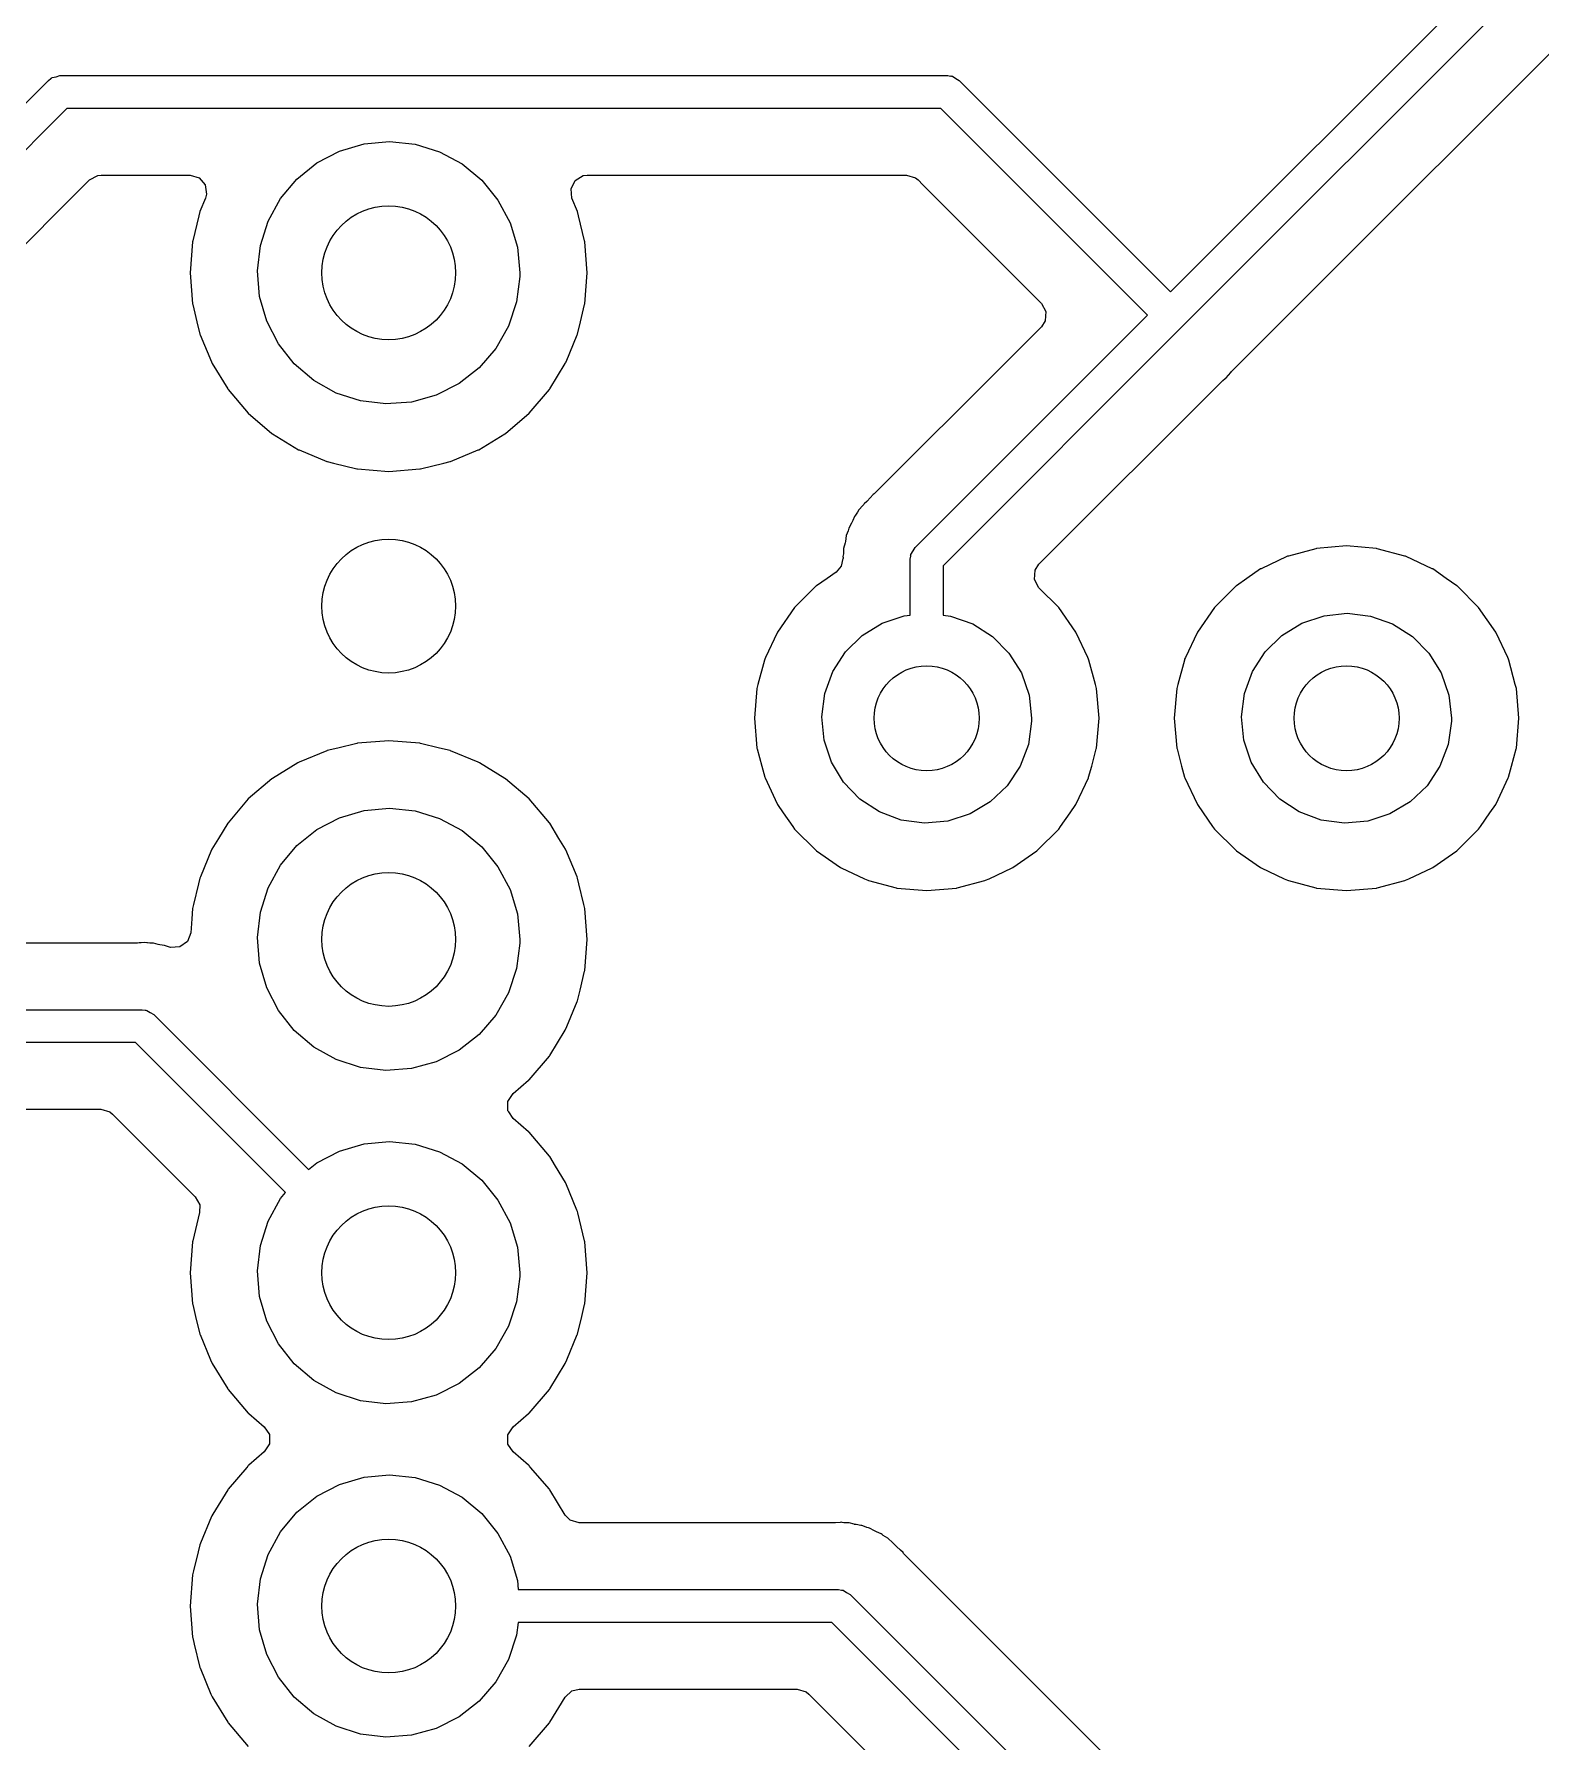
# Model space of a CAD drawing. Extents: x 3.43 to 6.79, y -5.81 to -1.74.
# Drawn here: x 5.641 to 6.093, y -3.911 to -3.398 of the extents above; entities that cross this region are included whole.
import ezdxf

# ---------------------------------------------------------------- set-up
doc = ezdxf.new("R2010")
doc.units = 0
doc.header["$MEASUREMENT"] = 0
doc.layers.add('BLACK', color=7, linetype='CONTINUOUS')

msp = doc.modelspace()

# ---------------------------------------------------------------- linework, layer by layer
at = {"layer": 'BLACK', "linetype": 'CONTINUOUS'}
for p, q in [((5.9824, -3.47576), (6.11837, -3.33978)), ((6.12389, -3.34819), (5.98588, -3.4862)), ((6.0247, -3.47569), (6.10004, -3.40034)), ((5.64569, -3.41233), (5.6464, -3.4118)), ((5.6464, -3.4118), (5.64651, -3.41167)), ((5.64651, -3.41167), (5.64662, -3.41163)), ((5.64662, -3.41163), (5.64682, -3.41148)), ((5.64682, -3.41148), (5.64801, -3.41123)), ((5.64801, -3.41123), (5.64917, -3.41089)), ((5.64917, -3.41089), (5.91551, -3.41089)), ((5.91551, -3.41089), (5.91638, -3.41101)), ((5.91638, -3.41101), (5.91656, -3.411)), ((5.91656, -3.411), (5.91666, -3.41105)), ((5.91666, -3.41105), (5.91691, -3.41109)), ((5.91691, -3.41109), (5.91793, -3.41175)), ((5.91793, -3.41175), (5.91899, -3.41233)), ((5.1668, -3.89123), (5.64569, -3.41233)), ((5.91899, -3.41233), (5.9824, -3.47576)), ((5.65121, -3.42073), (5.1752, -3.89675)), ((5.91347, -3.42073), (5.65121, -3.42073)), ((5.97544, -3.48272), (5.91347, -3.42073)), ((5.73304, -3.43353), (5.74041, -3.43136)), ((5.74041, -3.43136), (5.74807, -3.43067)), ((5.74807, -3.43067), (5.75571, -3.43147)), ((5.75571, -3.43147), (5.76305, -3.43374)), ((5.72025, -3.44191), (5.72623, -3.43709)), ((5.72623, -3.43709), (5.73304, -3.43353)), ((5.76305, -3.43374), (5.76981, -3.4374)), ((5.76981, -3.4374), (5.77573, -3.44229)), ((5.54027, -3.55999), (5.65805, -3.4422)), ((5.65805, -3.4422), (5.6605, -3.44086)), ((5.6605, -3.44086), (5.66156, -3.44075)), ((5.66156, -3.44075), (5.68822, -3.44075)), ((5.68822, -3.44075), (5.6909, -3.44154)), ((5.6909, -3.44154), (5.69273, -3.44365)), ((5.71531, -3.44779), (5.72025, -3.44191)), ((5.77573, -3.44229), (5.78058, -3.44825)), ((5.80249, -3.44483), (5.80374, -3.44233)), ((5.80374, -3.44233), (5.80614, -3.4409)), ((5.80614, -3.4409), (5.80737, -3.44075)), ((5.80737, -3.44075), (5.90312, -3.44075)), ((5.90312, -3.44075), (5.90581, -3.44154)), ((5.90581, -3.44154), (5.90663, -3.4422)), ((5.90663, -3.4422), (5.90808, -3.44365)), ((5.6928, -3.44761), (5.69113, -3.45163)), ((5.69273, -3.44365), (5.69313, -3.44641)), ((5.69313, -3.44641), (5.6928, -3.44761)), ((5.7116, -3.45453), (5.71531, -3.44779)), ((5.80278, -3.44761), (5.80249, -3.44483)), ((5.80445, -3.45163), (5.80278, -3.44761)), ((5.90808, -3.44365), (5.94363, -3.47921)), ((5.6908, -3.453), (5.689, -3.4605)), ((5.69113, -3.45163), (5.6908, -3.453)), ((5.78058, -3.44825), (5.78419, -3.45503)), ((5.80478, -3.453), (5.80445, -3.45163)), ((5.80658, -3.4605), (5.80478, -3.453)), ((5.70928, -3.46185), (5.7116, -3.45453)), ((5.78419, -3.45503), (5.78641, -3.46239)), ((5.68895, -3.46072), (5.68822, -3.47004)), ((5.689, -3.4605), (5.68895, -3.46072)), ((5.70843, -3.46949), (5.70928, -3.46185)), ((5.78641, -3.46239), (5.78716, -3.47004)), ((5.80663, -3.46072), (5.80658, -3.4605)), ((5.80736, -3.47004), (5.80663, -3.46072)), ((5.68822, -3.47004), (5.68895, -3.47935)), ((5.70907, -3.47714), (5.70843, -3.46949)), ((5.78715, -3.47113), (5.78618, -3.47876)), ((5.78716, -3.47004), (5.78715, -3.47113)), ((5.80663, -3.47935), (5.80736, -3.47004)), ((5.71119, -3.48453), (5.70907, -3.47714)), ((6.0007, -3.49969), (6.0247, -3.47569)), ((5.68895, -3.47935), (5.689, -3.47954)), ((5.689, -3.47954), (5.689, -3.47954)), ((5.689, -3.47954), (5.69025, -3.48476)), ((5.78618, -3.47876), (5.78376, -3.48605)), ((5.80533, -3.48476), (5.80659, -3.47954)), ((5.80659, -3.47954), (5.80663, -3.47935)), ((5.80659, -3.47954), (5.80659, -3.47954)), ((5.90573, -3.55244), (5.97544, -3.48272)), ((5.94363, -3.47921), (5.94497, -3.48166)), ((5.94497, -3.48166), (5.94477, -3.48445)), ((5.69025, -3.48476), (5.69113, -3.48844)), ((5.69113, -3.48844), (5.69121, -3.48862)), ((5.69121, -3.48862), (5.69121, -3.48862)), ((5.69121, -3.48862), (5.6946, -3.4968)), ((5.7147, -3.49136), (5.71119, -3.48453)), ((5.78376, -3.48605), (5.77996, -3.49273)), ((5.80099, -3.4968), (5.80437, -3.48862)), ((5.80437, -3.48862), (5.80445, -3.48844)), ((5.80437, -3.48862), (5.80437, -3.48862)), ((5.80445, -3.48844), (5.80533, -3.48476)), ((5.98588, -3.4862), (5.91413, -3.55796)), ((5.94363, -3.48622), (5.93294, -3.49692)), ((5.94477, -3.48445), (5.94363, -3.48622)), ((5.71947, -3.49738), (5.7147, -3.49136)), ((5.77996, -3.49273), (5.77494, -3.49855)), ((5.6946, -3.4968), (5.69471, -3.49708)), ((5.69471, -3.49708), (5.69481, -3.49725)), ((5.69481, -3.49725), (5.69949, -3.50489)), ((5.72532, -3.50236), (5.71947, -3.49738)), ((5.77494, -3.49855), (5.76889, -3.50328)), ((5.79609, -3.50489), (5.80077, -3.49725)), ((5.80077, -3.49725), (5.80087, -3.49708)), ((5.80087, -3.49708), (5.80099, -3.4968)), ((5.93294, -3.49692), (5.89417, -3.5357)), ((5.73203, -3.50611), (5.72532, -3.50236)), ((5.76889, -3.50328), (5.76203, -3.50674)), ((5.94289, -3.55751), (5.99804, -3.50235)), ((5.99804, -3.50235), (5.99876, -3.50176)), ((5.99876, -3.50176), (5.99877, -3.50175)), ((5.99877, -3.50175), (5.99902, -3.50158)), ((5.99877, -3.50175), (5.99877, -3.50175)), ((5.99902, -3.50158), (6.00049, -3.49992)), ((6.00049, -3.49992), (6.0007, -3.49969)), ((5.69949, -3.50489), (5.69949, -3.50489)), ((5.69949, -3.50489), (5.6996, -3.50505)), ((5.6996, -3.50505), (5.70567, -3.51216)), ((5.73934, -3.50849), (5.73203, -3.50611)), ((5.74697, -3.5094), (5.73934, -3.50849)), ((5.75463, -3.50881), (5.74697, -3.5094)), ((5.76203, -3.50674), (5.75463, -3.50881)), ((5.78992, -3.51216), (5.79599, -3.50505)), ((5.79599, -3.50505), (5.79609, -3.50489)), ((5.79609, -3.50489), (5.79609, -3.50489)), ((5.70567, -3.51216), (5.71277, -3.51823)), ((5.78281, -3.51823), (5.78992, -3.51216)), ((5.71277, -3.51823), (5.71294, -3.51833)), ((5.71294, -3.51833), (5.71294, -3.51833)), ((5.71294, -3.51833), (5.71817, -3.52154)), ((5.77742, -3.52154), (5.78264, -3.51833)), ((5.78264, -3.51833), (5.78281, -3.51823)), ((5.78264, -3.51833), (5.78264, -3.51833)), ((5.71817, -3.52154), (5.72075, -3.52312)), ((5.72075, -3.52312), (5.72093, -3.52319)), ((5.72093, -3.52319), (5.72093, -3.52319)), ((5.72093, -3.52319), (5.7292, -3.52662)), ((5.76638, -3.52662), (5.77466, -3.52319)), ((5.77466, -3.52319), (5.77484, -3.52312)), ((5.77466, -3.52319), (5.77466, -3.52319)), ((5.77484, -3.52312), (5.77742, -3.52154)), ((5.7292, -3.52662), (5.72938, -3.52669)), ((5.72938, -3.52669), (5.73127, -3.52715)), ((5.73127, -3.52715), (5.73828, -3.52883)), ((5.73828, -3.52883), (5.73828, -3.52883)), ((5.73828, -3.52883), (5.73847, -3.52888)), ((5.73847, -3.52888), (5.74779, -3.52961)), ((5.74779, -3.52961), (5.75711, -3.52888)), ((5.75711, -3.52888), (5.7573, -3.52883)), ((5.7573, -3.52883), (5.76431, -3.52715)), ((5.7573, -3.52883), (5.7573, -3.52883)), ((5.76431, -3.52715), (5.7662, -3.52669)), ((5.7662, -3.52669), (5.76638, -3.52662)), ((5.89007, -3.53988), (5.88887, -3.54114)), ((5.89037, -3.53952), (5.89007, -3.53988)), ((5.89047, -3.5394), (5.89037, -3.53952)), ((5.89124, -3.53862), (5.89047, -3.5394)), ((5.89135, -3.53851), (5.89124, -3.53862)), ((5.89319, -3.53655), (5.89135, -3.53851)), ((5.89344, -3.53639), (5.89319, -3.53655)), ((5.89377, -3.53609), (5.89344, -3.53639)), ((5.89417, -3.5357), (5.89377, -3.53609)), ((5.88668, -3.54514), (5.88584, -3.54667)), ((5.88688, -3.54472), (5.88668, -3.54514)), ((5.88706, -3.54432), (5.88688, -3.54472)), ((5.88757, -3.54313), (5.88706, -3.54432)), ((5.88788, -3.54273), (5.88757, -3.54313)), ((5.88806, -3.5425), (5.88788, -3.54273)), ((5.88849, -3.54185), (5.88806, -3.5425)), ((5.88887, -3.54114), (5.88849, -3.54185)), ((5.88493, -3.5498), (5.8848, -3.55063)), ((5.88507, -3.54891), (5.88493, -3.5498)), ((5.88539, -3.54818), (5.88507, -3.54891)), ((5.88564, -3.54744), (5.88539, -3.54818)), ((5.88584, -3.54667), (5.88564, -3.54744)), ((5.88421, -3.55435), (5.88409, -3.55513)), ((5.88409, -3.55513), (5.88412, -3.55544)), ((5.88412, -3.55544), (5.88411, -3.55576)), ((5.88427, -3.55357), (5.88421, -3.55435)), ((5.8847, -3.55109), (5.88427, -3.55277)), ((5.88427, -3.55277), (5.88427, -3.55357)), ((5.8848, -3.55063), (5.8847, -3.55109)), ((5.90429, -3.55592), (5.90442, -3.55505)), ((5.9044, -3.55487), (5.90446, -3.55478)), ((5.90442, -3.55505), (5.9044, -3.55487)), ((5.90446, -3.55478), (5.90449, -3.55452)), ((5.90449, -3.55452), (5.90515, -3.55351)), ((5.90515, -3.55351), (5.90573, -3.55244)), ((6.01731, -3.55519), (6.00953, -3.55882)), ((6.01751, -3.5551), (6.01731, -3.55519)), ((6.01731, -3.55519), (6.01731, -3.55519)), ((6.01772, -3.55505), (6.01751, -3.5551)), ((6.026, -3.55283), (6.01772, -3.55505)), ((6.01772, -3.55505), (6.01772, -3.55505)), ((6.02621, -3.55277), (6.026, -3.55283)), ((6.026, -3.55283), (6.026, -3.55283)), ((6.03519, -3.55198), (6.02621, -3.55277)), ((6.04417, -3.55277), (6.03519, -3.55198)), ((6.04438, -3.55283), (6.04417, -3.55277)), ((6.05267, -3.55505), (6.04438, -3.55283)), ((6.04438, -3.55283), (6.04438, -3.55283)), ((6.05288, -3.5551), (6.05267, -3.55505)), ((6.05267, -3.55505), (6.05267, -3.55505)), ((6.05308, -3.55519), (6.05288, -3.5551)), ((6.06085, -3.55882), (6.05308, -3.55519)), ((6.05308, -3.55519), (6.05308, -3.55519)), ((5.88201, -3.55985), (5.87931, -3.56174)), ((5.88357, -3.55807), (5.88201, -3.55985)), ((5.88402, -3.55575), (5.88357, -3.55807)), ((5.88411, -3.55576), (5.88402, -3.55575)), ((5.90429, -3.57274), (5.90429, -3.55592)), ((5.91413, -3.55796), (5.91413, -3.57276)), ((5.94155, -3.56207), (5.94175, -3.55928)), ((5.94175, -3.55928), (5.94289, -3.55751)), ((6.00934, -3.55891), (6.0053, -3.56174)), ((6.00953, -3.55882), (6.00934, -3.55891)), ((6.00953, -3.55882), (6.00953, -3.55882)), ((6.06105, -3.55891), (6.06085, -3.55882)), ((6.06085, -3.55882), (6.06085, -3.55882)), ((6.06509, -3.56174), (6.06105, -3.55891)), ((5.87597, -3.56408), (5.86959, -3.57046)), ((5.87615, -3.56396), (5.87597, -3.56408)), ((5.87931, -3.56174), (5.87615, -3.56396)), ((5.87615, -3.56396), (5.87615, -3.56396)), ((5.94289, -3.56453), (5.94155, -3.56207)), ((5.94882, -3.57046), (5.94289, -3.56453)), ((6.00195, -3.56408), (5.99558, -3.57046)), ((6.00213, -3.56396), (6.00195, -3.56408)), ((6.0053, -3.56174), (6.00213, -3.56396)), ((6.00213, -3.56396), (6.00213, -3.56396)), ((6.06826, -3.56396), (6.06509, -3.56174)), ((6.06843, -3.56408), (6.06826, -3.56396)), ((6.06826, -3.56396), (6.06826, -3.56396)), ((6.07481, -3.57046), (6.06843, -3.56408)), ((5.86959, -3.57046), (5.86442, -3.57784)), ((5.95399, -3.57784), (5.94882, -3.57046)), ((5.99558, -3.57046), (5.99041, -3.57784)), ((6.07998, -3.57784), (6.07481, -3.57046)), ((5.88982, -3.57888), (5.8958, -3.5752)), ((5.8958, -3.5752), (5.90245, -3.57294)), ((5.90245, -3.57294), (5.90429, -3.57274)), ((5.91413, -3.57276), (5.9164, -3.57303)), ((5.9164, -3.57303), (5.92302, -3.57539)), ((5.92302, -3.57539), (5.92894, -3.57915)), ((6.0158, -3.57888), (6.02178, -3.5752)), ((6.02178, -3.5752), (6.02843, -3.57294)), ((6.02843, -3.57294), (6.03541, -3.5722)), ((6.03541, -3.5722), (6.04239, -3.57303)), ((6.04239, -3.57303), (6.049, -3.57539)), ((6.049, -3.57539), (6.05493, -3.57915)), ((5.86433, -3.57804), (5.86086, -3.58549)), ((5.86442, -3.57784), (5.86433, -3.57804)), ((5.86433, -3.57804), (5.86433, -3.57804)), ((5.8848, -3.58379), (5.88982, -3.57888)), ((5.92894, -3.57915), (5.93389, -3.58413)), ((5.95408, -3.57804), (5.95399, -3.57784)), ((5.95756, -3.58549), (5.95408, -3.57804)), ((5.95408, -3.57804), (5.95408, -3.57804)), ((5.99032, -3.57804), (5.98684, -3.58549)), ((5.99041, -3.57784), (5.99032, -3.57804)), ((5.99032, -3.57804), (5.99032, -3.57804)), ((6.01079, -3.58379), (6.0158, -3.57888)), ((6.05493, -3.57915), (6.05988, -3.58413)), ((6.08007, -3.57804), (6.07998, -3.57784)), ((6.08354, -3.58549), (6.08007, -3.57804)), ((6.08007, -3.57804), (6.08007, -3.57804)), ((5.86056, -3.58622), (5.85859, -3.59356)), ((5.86061, -3.58601), (5.86056, -3.58622)), ((5.86056, -3.58622), (5.86056, -3.58622)), ((5.86086, -3.58549), (5.86061, -3.58601)), ((5.881, -3.58969), (5.8848, -3.58379)), ((5.93389, -3.58413), (5.93761, -3.59009)), ((5.9578, -3.58601), (5.95756, -3.58549)), ((5.95786, -3.58622), (5.9578, -3.58601)), ((5.95982, -3.59356), (5.95786, -3.58622)), ((5.95786, -3.58622), (5.95786, -3.58622)), ((5.98654, -3.58622), (5.98458, -3.59356)), ((5.9866, -3.58601), (5.98654, -3.58622)), ((5.98654, -3.58622), (5.98654, -3.58622)), ((5.98684, -3.58549), (5.9866, -3.58601)), ((6.00698, -3.58969), (6.01079, -3.58379)), ((6.05988, -3.58413), (6.0636, -3.59009)), ((6.08379, -3.58601), (6.08354, -3.58549)), ((6.08384, -3.58622), (6.08379, -3.58601)), ((6.08581, -3.59356), (6.08384, -3.58622)), ((6.08384, -3.58622), (6.08384, -3.58622)), ((5.8786, -3.59629), (5.881, -3.58969)), ((5.93761, -3.59009), (5.93992, -3.59672)), ((6.00458, -3.59629), (6.00698, -3.58969)), ((6.0636, -3.59009), (6.06591, -3.59672)), ((5.85828, -3.59472), (5.8575, -3.6037)), ((5.85859, -3.59356), (5.85828, -3.59472)), ((5.87772, -3.60326), (5.8786, -3.59629)), ((5.96014, -3.59472), (5.95982, -3.59356)), ((5.96092, -3.6037), (5.96014, -3.59472)), ((5.98427, -3.59472), (5.98348, -3.6037)), ((5.98458, -3.59356), (5.98427, -3.59472)), ((6.0037, -3.60326), (6.00458, -3.59629)), ((6.08612, -3.59472), (6.08581, -3.59356)), ((6.08691, -3.6037), (6.08612, -3.59472)), ((5.93992, -3.59672), (5.9407, -3.6037)), ((6.06591, -3.59672), (6.06669, -3.6037)), ((5.8575, -3.6037), (5.85828, -3.61268)), ((5.8784, -3.61025), (5.87772, -3.60326)), ((5.94069, -3.60458), (5.93972, -3.61153)), ((5.9407, -3.6037), (5.94069, -3.60458)), ((5.96014, -3.61268), (5.96092, -3.6037)), ((5.98348, -3.6037), (5.98427, -3.61268)), ((6.00439, -3.61025), (6.0037, -3.60326)), ((6.06668, -3.60458), (6.0657, -3.61153)), ((6.06669, -3.6037), (6.06668, -3.60458)), ((6.08612, -3.61268), (6.08691, -3.6037)), ((5.73828, -3.61124), (5.73254, -3.61262)), ((5.73847, -3.6112), (5.73828, -3.61124)), ((5.73828, -3.61124), (5.73828, -3.61124)), ((5.74779, -3.61046), (5.73847, -3.6112)), ((5.75711, -3.6112), (5.74779, -3.61046)), ((5.7573, -3.61124), (5.75711, -3.6112)), ((5.76304, -3.61262), (5.7573, -3.61124)), ((5.7573, -3.61124), (5.7573, -3.61124)), ((5.88062, -3.61691), (5.8784, -3.61025)), ((5.93972, -3.61153), (5.93722, -3.61809)), ((6.0066, -3.61691), (6.00439, -3.61025)), ((6.0657, -3.61153), (6.06321, -3.61809)), ((5.72075, -3.61696), (5.72058, -3.61706)), ((5.72093, -3.61688), (5.72075, -3.61696)), ((5.7292, -3.61345), (5.72093, -3.61688)), ((5.72093, -3.61688), (5.72093, -3.61688)), ((5.72938, -3.61338), (5.7292, -3.61345)), ((5.7292, -3.61345), (5.7292, -3.61345)), ((5.73254, -3.61262), (5.72938, -3.61338)), ((5.7662, -3.61338), (5.76304, -3.61262)), ((5.76638, -3.61345), (5.7662, -3.61338)), ((5.77466, -3.61688), (5.76638, -3.61345)), ((5.76638, -3.61345), (5.76638, -3.61345)), ((5.77484, -3.61696), (5.77466, -3.61688)), ((5.77466, -3.61688), (5.77466, -3.61688)), ((5.775, -3.61706), (5.77484, -3.61696)), ((5.85828, -3.61268), (5.85834, -3.61289)), ((5.85834, -3.61289), (5.85834, -3.61289)), ((5.85834, -3.61289), (5.85971, -3.61802)), ((5.88425, -3.62291), (5.88062, -3.61691)), ((5.95871, -3.61802), (5.96008, -3.61289)), ((5.96008, -3.61289), (5.96014, -3.61268)), ((5.96008, -3.61289), (5.96008, -3.61289)), ((5.98427, -3.61268), (5.98432, -3.61289)), ((5.98432, -3.61289), (5.98432, -3.61289)), ((5.98432, -3.61289), (5.9857, -3.61802)), ((6.01024, -3.62291), (6.0066, -3.61691)), ((6.08469, -3.61802), (6.08606, -3.61289)), ((6.08606, -3.61289), (6.08612, -3.61268)), ((6.08606, -3.61289), (6.08606, -3.61289)), ((5.71277, -3.62184), (5.70567, -3.62791)), ((5.71294, -3.62174), (5.71277, -3.62184)), ((5.72058, -3.61706), (5.71294, -3.62174)), ((5.71294, -3.62174), (5.71294, -3.62174)), ((5.78264, -3.62174), (5.775, -3.61706)), ((5.78281, -3.62184), (5.78264, -3.62174)), ((5.78264, -3.62174), (5.78264, -3.62174)), ((5.78992, -3.62791), (5.78281, -3.62184)), ((5.85971, -3.61802), (5.86061, -3.62138)), ((5.86061, -3.62138), (5.86071, -3.62158)), ((5.86071, -3.62158), (5.86071, -3.62158)), ((5.86071, -3.62158), (5.86433, -3.62936)), ((5.93722, -3.61809), (5.93334, -3.62394)), ((5.95408, -3.62936), (5.95771, -3.62158)), ((5.95771, -3.62158), (5.9578, -3.62138)), ((5.95771, -3.62158), (5.95771, -3.62158)), ((5.9578, -3.62138), (5.95871, -3.61802)), ((5.9857, -3.61802), (5.9866, -3.62138)), ((5.9866, -3.62138), (5.98669, -3.62158)), ((5.98669, -3.62158), (5.98669, -3.62158)), ((5.98669, -3.62158), (5.99032, -3.62936)), ((6.06321, -3.61809), (6.05932, -3.62394)), ((6.08007, -3.62936), (6.0837, -3.62158)), ((6.0837, -3.62158), (6.08379, -3.62138)), ((6.0837, -3.62158), (6.0837, -3.62158)), ((6.08379, -3.62138), (6.08469, -3.61802)), ((5.88913, -3.62797), (5.88425, -3.62291)), ((5.93334, -3.62394), (5.92825, -3.62878)), ((6.01512, -3.62797), (6.01024, -3.62291)), ((6.05932, -3.62394), (6.05424, -3.62878)), ((5.70567, -3.62791), (5.6996, -3.63502)), ((5.73304, -3.63353), (5.74041, -3.63136)), ((5.74041, -3.63136), (5.74807, -3.63067)), ((5.74807, -3.63067), (5.75571, -3.63147)), ((5.75571, -3.63147), (5.76305, -3.63374)), ((5.79599, -3.63502), (5.78992, -3.62791)), ((5.86433, -3.62936), (5.86433, -3.62936)), ((5.86433, -3.62936), (5.86442, -3.62955)), ((5.86442, -3.62955), (5.86619, -3.63207)), ((5.86619, -3.63207), (5.86902, -3.63612)), ((5.89501, -3.63181), (5.88913, -3.62797)), ((5.90159, -3.63426), (5.89501, -3.63181)), ((5.92222, -3.63238), (5.91554, -3.63455)), ((5.92825, -3.62878), (5.92222, -3.63238)), ((5.94939, -3.63612), (5.95223, -3.63207)), ((5.95223, -3.63207), (5.95399, -3.62955)), ((5.95399, -3.62955), (5.95408, -3.62936)), ((5.95408, -3.62936), (5.95408, -3.62936)), ((5.99032, -3.62936), (5.99032, -3.62936)), ((5.99032, -3.62936), (5.99041, -3.62955)), ((5.99041, -3.62955), (5.99217, -3.63207)), ((5.99217, -3.63207), (5.99501, -3.63612)), ((6.02099, -3.63181), (6.01512, -3.62797)), ((6.02757, -3.63426), (6.02099, -3.63181)), ((6.0482, -3.63238), (6.04153, -3.63455)), ((6.05424, -3.62878), (6.0482, -3.63238)), ((6.07538, -3.63612), (6.07821, -3.63207)), ((6.07821, -3.63207), (6.07998, -3.62955)), ((6.07998, -3.62955), (6.08007, -3.62936)), ((6.08007, -3.62936), (6.08007, -3.62936)), ((5.69949, -3.63518), (5.69671, -3.63973)), ((5.6996, -3.63502), (5.69949, -3.63518)), ((5.69949, -3.63518), (5.69949, -3.63518)), ((5.72025, -3.64191), (5.72623, -3.63709)), ((5.72623, -3.63709), (5.73304, -3.63353)), ((5.76305, -3.63374), (5.76981, -3.6374)), ((5.76981, -3.6374), (5.77573, -3.64229)), ((5.79609, -3.63518), (5.79599, -3.63502)), ((5.79888, -3.63973), (5.79609, -3.63518)), ((5.79609, -3.63518), (5.79609, -3.63518)), ((5.86902, -3.63612), (5.86959, -3.63694)), ((5.86959, -3.63694), (5.87597, -3.64331)), ((5.90855, -3.63519), (5.90159, -3.63426)), ((5.91554, -3.63455), (5.90855, -3.63519)), ((5.94245, -3.64331), (5.94882, -3.63694)), ((5.94882, -3.63694), (5.94939, -3.63612)), ((5.99501, -3.63612), (5.99558, -3.63694)), ((5.99558, -3.63694), (6.00195, -3.64331)), ((6.03453, -3.63519), (6.02757, -3.63426)), ((6.04153, -3.63455), (6.03453, -3.63519)), ((6.06843, -3.64331), (6.07481, -3.63694)), ((6.07481, -3.63694), (6.07538, -3.63612)), ((5.69671, -3.63973), (5.69471, -3.64299)), ((5.71531, -3.64779), (5.72025, -3.64191)), ((5.77573, -3.64229), (5.78058, -3.64825)), ((5.80087, -3.64299), (5.79888, -3.63973)), ((5.69464, -3.64317), (5.69128, -3.65128)), ((5.69471, -3.64299), (5.69464, -3.64317)), ((5.69464, -3.64317), (5.69464, -3.64317)), ((5.80095, -3.64317), (5.80087, -3.64299)), ((5.80431, -3.65128), (5.80095, -3.64317)), ((5.80095, -3.64317), (5.80095, -3.64317)), ((5.87597, -3.64331), (5.87615, -3.64344)), ((5.87615, -3.64344), (5.87615, -3.64344)), ((5.87615, -3.64344), (5.87748, -3.64437)), ((5.87748, -3.64437), (5.88335, -3.64848)), ((5.93506, -3.64848), (5.94094, -3.64437)), ((5.94094, -3.64437), (5.94227, -3.64344)), ((5.94227, -3.64344), (5.94245, -3.64331)), ((5.94227, -3.64344), (5.94227, -3.64344)), ((6.00195, -3.64331), (6.00213, -3.64344)), ((6.00213, -3.64344), (6.00213, -3.64344)), ((6.00213, -3.64344), (6.00346, -3.64437)), ((6.00346, -3.64437), (6.00934, -3.64848)), ((6.06105, -3.64848), (6.06692, -3.64437)), ((6.06692, -3.64437), (6.06826, -3.64344)), ((6.06826, -3.64344), (6.06843, -3.64331)), ((6.06826, -3.64344), (6.06826, -3.64344)), ((5.69113, -3.65163), (5.69071, -3.65339)), ((5.69128, -3.65128), (5.69113, -3.65163)), ((5.7116, -3.65453), (5.71531, -3.64779)), ((5.78058, -3.64825), (5.78419, -3.65503)), ((5.80445, -3.65163), (5.80431, -3.65128)), ((5.80487, -3.65339), (5.80445, -3.65163)), ((5.88335, -3.64848), (5.88355, -3.64857)), ((5.88355, -3.64857), (5.88355, -3.64857)), ((5.88355, -3.64857), (5.8905, -3.65182)), ((5.8905, -3.65182), (5.89152, -3.65229)), ((5.89152, -3.65229), (5.89173, -3.65235)), ((5.89173, -3.65235), (5.89173, -3.65235)), ((5.89173, -3.65235), (5.90002, -3.65457)), ((5.9184, -3.65457), (5.92669, -3.65235)), ((5.92669, -3.65235), (5.9269, -3.65229)), ((5.92669, -3.65235), (5.92669, -3.65235)), ((5.9269, -3.65229), (5.92791, -3.65182)), ((5.92791, -3.65182), (5.93487, -3.64857)), ((5.93487, -3.64857), (5.93506, -3.64848)), ((5.93487, -3.64857), (5.93487, -3.64857)), ((6.00934, -3.64848), (6.00953, -3.64857)), ((6.00953, -3.64857), (6.00953, -3.64857)), ((6.00953, -3.64857), (6.01649, -3.65182)), ((6.01649, -3.65182), (6.01751, -3.65229)), ((6.01751, -3.65229), (6.01772, -3.65235)), ((6.01772, -3.65235), (6.01772, -3.65235)), ((6.01772, -3.65235), (6.026, -3.65457)), ((6.04438, -3.65457), (6.05267, -3.65235)), ((6.05267, -3.65235), (6.05288, -3.65229)), ((6.05267, -3.65235), (6.05267, -3.65235)), ((6.05288, -3.65229), (6.0539, -3.65182)), ((6.0539, -3.65182), (6.06085, -3.64857)), ((6.06085, -3.64857), (6.06105, -3.64848)), ((6.06085, -3.64857), (6.06085, -3.64857)), ((5.69071, -3.65339), (5.68922, -3.65959)), ((5.70928, -3.66185), (5.7116, -3.65453)), ((5.78419, -3.65503), (5.78641, -3.66239)), ((5.80636, -3.65959), (5.80487, -3.65339)), ((5.90002, -3.65457), (5.90002, -3.65457)), ((5.90002, -3.65457), (5.90023, -3.65462)), ((5.90023, -3.65462), (5.90921, -3.65541)), ((5.90921, -3.65541), (5.91819, -3.65462)), ((5.91819, -3.65462), (5.9184, -3.65457)), ((5.9184, -3.65457), (5.9184, -3.65457)), ((6.026, -3.65457), (6.026, -3.65457)), ((6.026, -3.65457), (6.02621, -3.65462)), ((6.02621, -3.65462), (6.03519, -3.65541)), ((6.03519, -3.65541), (6.04417, -3.65462)), ((6.04417, -3.65462), (6.04438, -3.65457)), ((6.04438, -3.65457), (6.04438, -3.65457)), ((5.68895, -3.66072), (5.6887, -3.66388)), ((5.68922, -3.65959), (5.68895, -3.66072)), ((5.70843, -3.66949), (5.70928, -3.66185)), ((5.78641, -3.66239), (5.78716, -3.67004)), ((5.80663, -3.66072), (5.80636, -3.65959)), ((5.80736, -3.67004), (5.80663, -3.66072)), ((5.68838, -3.66803), (5.68738, -3.67064)), ((5.6887, -3.66388), (5.68838, -3.66803)), ((5.67241, -3.67112), (5.51257, -3.67112)), ((5.67288, -3.6711), (5.67241, -3.67112)), ((5.67356, -3.67104), (5.67288, -3.6711)), ((5.67461, -3.67094), (5.67356, -3.67104)), ((5.67523, -3.67104), (5.67461, -3.67094)), ((5.6754, -3.67106), (5.67523, -3.67104)), ((5.67617, -3.67112), (5.6754, -3.67106)), ((5.67697, -3.67112), (5.67617, -3.67112)), ((5.67727, -3.6712), (5.67697, -3.67112)), ((5.67866, -3.67155), (5.67727, -3.6712)), ((5.67727, -3.6712), (5.67727, -3.6712)), ((5.67911, -3.67165), (5.67866, -3.67155)), ((5.68052, -3.67187), (5.67911, -3.67165)), ((5.68083, -3.67192), (5.68052, -3.67187)), ((5.68052, -3.67187), (5.68052, -3.67187)), ((5.68146, -3.67219), (5.68083, -3.67192)), ((5.68234, -3.67248), (5.68146, -3.67219)), ((5.68513, -3.6723), (5.68234, -3.67248)), ((5.68738, -3.67064), (5.68513, -3.6723)), ((5.70907, -3.67714), (5.70843, -3.66949)), ((5.78715, -3.67113), (5.78618, -3.67876)), ((5.78716, -3.67004), (5.78715, -3.67113)), ((5.80663, -3.67935), (5.80736, -3.67004)), ((5.71119, -3.68453), (5.70907, -3.67714)), ((5.78618, -3.67876), (5.78376, -3.68605)), ((5.80521, -3.68529), (5.80659, -3.67954)), ((5.80659, -3.67954), (5.80663, -3.67935)), ((5.80659, -3.67954), (5.80659, -3.67954)), ((5.7147, -3.69136), (5.71119, -3.68453)), ((5.78376, -3.68605), (5.77996, -3.69273)), ((5.80125, -3.69616), (5.80437, -3.68862)), ((5.80437, -3.68862), (5.80445, -3.68844)), ((5.80437, -3.68862), (5.80437, -3.68862)), ((5.80445, -3.68844), (5.80521, -3.68529)), ((5.49551, -3.69114), (5.67382, -3.69114)), ((5.67382, -3.69114), (5.67469, -3.69127)), ((5.67469, -3.69127), (5.67487, -3.69125)), ((5.67487, -3.69125), (5.67496, -3.69131)), ((5.67496, -3.69131), (5.67522, -3.69134)), ((5.67522, -3.69134), (5.67623, -3.692)), ((5.67623, -3.692), (5.6773, -3.69258)), ((5.6773, -3.69258), (5.72378, -3.73906)), ((5.71947, -3.69738), (5.7147, -3.69136)), ((5.77996, -3.69273), (5.77494, -3.69855)), ((5.72532, -3.70236), (5.71947, -3.69738)), ((5.77494, -3.69855), (5.76889, -3.70328)), ((5.79609, -3.70489), (5.80077, -3.69725)), ((5.80077, -3.69725), (5.80087, -3.69708)), ((5.80087, -3.69708), (5.80125, -3.69616)), ((5.67178, -3.70098), (5.49548, -3.70098)), ((5.7168, -3.74601), (5.67178, -3.70098)), ((5.73203, -3.70611), (5.72532, -3.70236)), ((5.76889, -3.70328), (5.76203, -3.70674)), ((5.73934, -3.70849), (5.73203, -3.70611)), ((5.74697, -3.7094), (5.73934, -3.70849)), ((5.75463, -3.70881), (5.74697, -3.7094)), ((5.76203, -3.70674), (5.75463, -3.70881)), ((5.78992, -3.71216), (5.79599, -3.70505)), ((5.79599, -3.70505), (5.79609, -3.70489)), ((5.79609, -3.70489), (5.79609, -3.70489)), ((5.78511, -3.71626), (5.78977, -3.71229)), ((5.78977, -3.71229), (5.78992, -3.71216)), ((5.78977, -3.71229), (5.78977, -3.71229)), ((5.78356, -3.71867), (5.78511, -3.71626)), ((5.78358, -3.72147), (5.78356, -3.71867)), ((5.51257, -3.721), (5.66143, -3.721)), ((5.66143, -3.721), (5.66412, -3.72179)), ((5.66412, -3.72179), (5.66494, -3.72246)), ((5.66494, -3.72246), (5.68975, -3.74726)), ((5.78381, -3.72181), (5.78358, -3.72147)), ((5.78511, -3.72381), (5.78381, -3.72181)), ((5.78977, -3.72778), (5.78511, -3.72381)), ((5.78992, -3.72791), (5.78977, -3.72778)), ((5.78977, -3.72778), (5.78977, -3.72778)), ((5.79599, -3.73502), (5.78992, -3.72791)), ((5.72623, -3.73709), (5.73304, -3.73353)), ((5.73304, -3.73353), (5.74041, -3.73136)), ((5.74041, -3.73136), (5.74807, -3.73067)), ((5.74807, -3.73067), (5.75571, -3.73147)), ((5.75571, -3.73147), (5.76305, -3.73374)), ((5.76305, -3.73374), (5.76981, -3.7374)), ((5.72378, -3.73906), (5.72623, -3.73709)), ((5.76981, -3.7374), (5.77573, -3.74229)), ((5.79609, -3.73518), (5.79599, -3.73502)), ((5.79786, -3.73807), (5.79609, -3.73518)), ((5.79609, -3.73518), (5.79609, -3.73518)), ((5.80087, -3.74299), (5.79786, -3.73807)), ((5.77573, -3.74229), (5.78058, -3.74825)), ((5.80095, -3.74317), (5.80087, -3.74299)), ((5.80428, -3.75122), (5.80095, -3.74317)), ((5.80095, -3.74317), (5.80095, -3.74317)), ((5.68975, -3.74726), (5.69109, -3.74971)), ((5.69109, -3.74971), (5.69106, -3.75193)), ((5.7116, -3.75453), (5.71531, -3.74779)), ((5.71531, -3.74779), (5.7168, -3.74601)), ((5.78058, -3.74825), (5.78419, -3.75503)), ((5.69106, -3.75193), (5.68902, -3.76042)), ((5.70928, -3.76185), (5.7116, -3.75453)), ((5.78419, -3.75503), (5.78641, -3.76239)), ((5.80445, -3.75163), (5.80428, -3.75122)), ((5.80455, -3.75205), (5.80445, -3.75163)), ((5.80656, -3.76042), (5.80455, -3.75205)), ((5.68902, -3.76042), (5.68895, -3.76072)), ((5.80663, -3.76072), (5.80656, -3.76042)), ((5.68895, -3.76072), (5.68822, -3.77004)), ((5.70843, -3.76949), (5.70928, -3.76185)), ((5.78641, -3.76239), (5.78716, -3.77004)), ((5.80736, -3.77004), (5.80663, -3.76072)), ((5.68822, -3.77004), (5.68895, -3.77935)), ((5.70907, -3.77714), (5.70843, -3.76949)), ((5.78716, -3.77004), (5.78715, -3.77113)), ((5.80663, -3.77935), (5.80736, -3.77004)), ((5.78715, -3.77113), (5.78618, -3.77876)), ((5.68895, -3.77935), (5.689, -3.77954)), ((5.689, -3.77954), (5.689, -3.77954)), ((5.689, -3.77954), (5.68986, -3.78313)), ((5.71119, -3.78453), (5.70907, -3.77714)), ((5.78618, -3.77876), (5.78376, -3.78605)), ((5.80572, -3.78313), (5.80659, -3.77954)), ((5.80659, -3.77954), (5.80663, -3.77935)), ((5.80659, -3.77954), (5.80659, -3.77954)), ((5.68986, -3.78313), (5.69113, -3.78844)), ((5.7147, -3.79136), (5.71119, -3.78453)), ((5.78376, -3.78605), (5.77996, -3.79273)), ((5.80445, -3.78844), (5.80572, -3.78313)), ((5.69113, -3.78844), (5.69121, -3.78862)), ((5.69121, -3.78862), (5.69121, -3.78862)), ((5.69121, -3.78862), (5.69434, -3.79618)), ((5.80125, -3.79618), (5.80437, -3.78862)), ((5.80437, -3.78862), (5.80445, -3.78844)), ((5.80437, -3.78862), (5.80437, -3.78862)), ((5.69434, -3.79618), (5.69471, -3.79708)), ((5.71947, -3.79738), (5.7147, -3.79136)), ((5.77996, -3.79273), (5.77494, -3.79855)), ((5.80087, -3.79708), (5.80125, -3.79618)), ((5.69471, -3.79708), (5.69481, -3.79725)), ((5.69481, -3.79725), (5.69949, -3.80489)), ((5.72532, -3.80236), (5.71947, -3.79738)), ((5.77494, -3.79855), (5.76889, -3.80328)), ((5.79609, -3.80489), (5.80077, -3.79725)), ((5.80077, -3.79725), (5.80087, -3.79708)), ((5.69949, -3.80489), (5.69949, -3.80489)), ((5.69949, -3.80489), (5.6996, -3.80505)), ((5.6996, -3.80505), (5.70567, -3.81216)), ((5.73203, -3.80611), (5.72532, -3.80236)), ((5.73934, -3.80849), (5.73203, -3.80611)), ((5.76889, -3.80328), (5.76203, -3.80674)), ((5.78992, -3.81216), (5.79599, -3.80505)), ((5.79599, -3.80505), (5.79609, -3.80489)), ((5.79609, -3.80489), (5.79609, -3.80489)), ((5.74697, -3.8094), (5.73934, -3.80849)), ((5.75463, -3.80881), (5.74697, -3.8094)), ((5.76203, -3.80674), (5.75463, -3.80881)), ((5.70567, -3.81216), (5.70581, -3.81229)), ((5.70581, -3.81229), (5.70581, -3.81229)), ((5.70581, -3.81229), (5.71047, -3.81626)), ((5.71047, -3.81626), (5.712, -3.8186)), ((5.78356, -3.81867), (5.78511, -3.81626)), ((5.78511, -3.81626), (5.78977, -3.81229)), ((5.78977, -3.81229), (5.78992, -3.81216)), ((5.78977, -3.81229), (5.78977, -3.81229)), ((5.71202, -3.8214), (5.71047, -3.82381)), ((5.712, -3.8186), (5.71202, -3.8214)), ((5.78358, -3.82147), (5.78356, -3.81867)), ((5.78511, -3.82381), (5.78358, -3.82147)), ((5.71047, -3.82381), (5.70581, -3.82778)), ((5.78977, -3.82778), (5.78511, -3.82381)), ((5.7052, -3.82845), (5.6996, -3.83502)), ((5.70554, -3.82806), (5.7052, -3.82845)), ((5.70567, -3.82791), (5.70554, -3.82806)), ((5.70581, -3.82778), (5.70567, -3.82791)), ((5.70581, -3.82778), (5.70581, -3.82778)), ((5.73304, -3.83353), (5.74041, -3.83136)), ((5.74041, -3.83136), (5.74807, -3.83067)), ((5.74807, -3.83067), (5.75571, -3.83147)), ((5.75571, -3.83147), (5.76305, -3.83374)), ((5.78992, -3.82791), (5.78977, -3.82778)), ((5.78977, -3.82778), (5.78977, -3.82778)), ((5.79004, -3.82806), (5.78992, -3.82791)), ((5.79038, -3.82845), (5.79004, -3.82806)), ((5.79599, -3.83502), (5.79038, -3.82845)), ((5.69949, -3.83518), (5.69505, -3.84244)), ((5.6996, -3.83502), (5.69949, -3.83518)), ((5.69949, -3.83518), (5.69949, -3.83518)), ((5.72025, -3.84191), (5.72623, -3.83709)), ((5.72623, -3.83709), (5.73304, -3.83353)), ((5.76305, -3.83374), (5.76981, -3.8374)), ((5.79609, -3.83518), (5.79599, -3.83502)), ((5.80071, -3.84273), (5.79609, -3.83518)), ((5.79609, -3.83518), (5.79609, -3.83518)), ((5.69505, -3.84244), (5.69471, -3.84299)), ((5.71531, -3.84779), (5.72025, -3.84191)), ((5.76981, -3.8374), (5.77573, -3.84229)), ((5.77573, -3.84229), (5.78058, -3.84825)), ((5.69464, -3.84317), (5.69131, -3.85119)), ((5.69471, -3.84299), (5.69464, -3.84317)), ((5.69464, -3.84317), (5.69464, -3.84317)), ((5.80226, -3.84431), (5.80071, -3.84273)), ((5.80494, -3.84509), (5.80226, -3.84431)), ((5.88135, -3.84509), (5.80494, -3.84509)), ((5.88181, -3.84507), (5.88135, -3.84509)), ((5.88324, -3.84494), (5.88181, -3.84507)), ((5.88355, -3.84491), (5.88324, -3.84494)), ((5.88324, -3.84494), (5.88324, -3.84494)), ((5.88385, -3.84496), (5.88355, -3.84491)), ((5.88433, -3.84503), (5.88385, -3.84496)), ((5.88511, -3.84509), (5.88433, -3.84503)), ((5.88591, -3.84509), (5.88511, -3.84509)), ((5.88748, -3.8455), (5.88591, -3.84509)), ((5.88759, -3.84553), (5.88748, -3.8455)), ((5.88805, -3.84562), (5.88759, -3.84553)), ((5.88946, -3.84585), (5.88805, -3.84562)), ((5.88977, -3.84589), (5.88946, -3.84585)), ((5.88946, -3.84585), (5.88946, -3.84585)), ((5.8905, -3.84621), (5.88977, -3.84589)), ((5.89124, -3.84646), (5.8905, -3.84621)), ((5.89171, -3.84658), (5.89124, -3.84646)), ((5.89201, -3.84666), (5.89171, -3.84658)), ((5.89171, -3.84658), (5.89171, -3.84658)), ((5.89354, -3.8475), (5.89201, -3.84666)), ((5.89396, -3.84771), (5.89354, -3.8475)), ((5.69113, -3.85163), (5.69061, -3.8538)), ((5.69131, -3.85119), (5.69113, -3.85163)), ((5.7116, -3.85453), (5.71531, -3.84779)), ((5.78058, -3.84825), (5.78419, -3.85503)), ((5.89415, -3.84779), (5.89396, -3.84771)), ((5.89555, -3.8484), (5.89415, -3.84779)), ((5.8958, -3.84859), (5.89555, -3.8484)), ((5.89618, -3.84889), (5.8958, -3.84859)), ((5.8958, -3.84859), (5.8958, -3.84859)), ((5.89683, -3.84931), (5.89618, -3.84889)), ((5.89753, -3.8497), (5.89683, -3.84931)), ((5.89776, -3.84991), (5.89753, -3.8497)), ((5.8988, -3.85089), (5.89776, -3.84991)), ((5.89916, -3.85119), (5.8988, -3.85089)), ((5.89928, -3.85129), (5.89916, -3.85119)), ((5.89916, -3.85119), (5.89916, -3.85119)), ((5.89916, -3.85119), (5.89916, -3.85119)), ((5.89939, -3.8514), (5.89928, -3.85129)), ((5.90006, -3.85207), (5.89939, -3.8514)), ((5.90017, -3.85218), (5.90006, -3.85207)), ((5.90136, -3.85329), (5.90017, -3.85218)), ((5.69061, -3.8538), (5.68926, -3.85944)), ((5.70928, -3.86185), (5.7116, -3.85453)), ((5.78419, -3.85503), (5.78641, -3.86239)), ((5.90213, -3.85401), (5.90136, -3.85329)), ((5.90229, -3.85427), (5.90213, -3.85401)), ((5.90258, -3.85459), (5.90229, -3.85427)), ((5.99942, -3.95143), (5.90258, -3.85459)), ((5.68895, -3.86072), (5.68822, -3.87004)), ((5.68926, -3.85944), (5.68895, -3.86072)), ((5.70843, -3.86949), (5.70928, -3.86185)), ((5.78641, -3.86239), (5.78668, -3.86511)), ((5.78668, -3.86511), (5.88276, -3.86511)), ((5.88276, -3.86511), (5.88362, -3.86524)), ((5.88362, -3.86524), (5.8838, -3.86523)), ((5.8838, -3.86523), (5.8839, -3.86528)), ((5.8839, -3.86528), (5.88415, -3.86532)), ((5.88415, -3.86532), (5.88517, -3.86597)), ((5.88517, -3.86597), (5.88624, -3.86656)), ((5.88624, -3.86656), (5.9875, -3.96782)), ((5.68822, -3.87004), (5.68895, -3.87935)), ((5.70907, -3.87714), (5.70843, -3.86949)), ((5.71119, -3.88453), (5.70907, -3.87714)), ((5.78666, -3.87496), (5.78618, -3.87876)), ((5.88072, -3.87496), (5.78666, -3.87496)), ((5.97909, -3.97334), (5.88072, -3.87496)), ((5.68895, -3.87935), (5.689, -3.87954)), ((5.689, -3.87954), (5.689, -3.87954)), ((5.689, -3.87954), (5.68946, -3.88149)), ((5.68946, -3.88149), (5.69113, -3.88844)), ((5.78618, -3.87876), (5.78376, -3.88605)), ((5.69113, -3.88844), (5.69121, -3.88862)), ((5.7147, -3.89136), (5.71119, -3.88453)), ((5.78376, -3.88605), (5.77996, -3.89273)), ((5.69121, -3.88862), (5.69121, -3.88862)), ((5.69121, -3.88862), (5.69445, -3.89644)), ((5.71947, -3.89738), (5.7147, -3.89136)), ((5.77996, -3.89273), (5.77494, -3.89855)), ((5.69445, -3.89644), (5.69471, -3.89708)), ((5.69471, -3.89708), (5.69481, -3.89725)), ((5.69481, -3.89725), (5.69949, -3.90489)), ((5.72532, -3.90236), (5.71947, -3.89738)), ((5.77494, -3.89855), (5.76889, -3.90328)), ((5.79609, -3.90489), (5.80071, -3.89735)), ((5.80071, -3.89735), (5.80278, -3.89547)), ((5.80278, -3.89547), (5.80494, -3.89498)), ((5.80494, -3.89498), (5.87037, -3.89498)), ((5.87037, -3.89498), (5.87305, -3.89576)), ((5.87305, -3.89576), (5.87388, -3.89643)), ((5.87388, -3.89643), (5.91795, -3.9405)), ((5.73203, -3.90611), (5.72532, -3.90236)), ((5.76889, -3.90328), (5.76203, -3.90674)), ((5.69949, -3.90489), (5.69949, -3.90489)), ((5.69949, -3.90489), (5.6996, -3.90505)), ((5.6996, -3.90505), (5.70567, -3.91216)), ((5.73934, -3.90849), (5.73203, -3.90611)), ((5.74697, -3.9094), (5.73934, -3.90849)), ((5.75463, -3.90881), (5.74697, -3.9094)), ((5.76203, -3.90674), (5.75463, -3.90881)), ((5.78992, -3.91216), (5.79599, -3.90505)), ((5.79599, -3.90505), (5.79609, -3.90489)), ((5.79609, -3.90489), (5.79609, -3.90489))]:
    msp.add_line(p, q, dxfattribs=at)
at = {"layer": 'BLACK'}
for centre, radius in [((5.74779, -3.47004), 0.02008), ((5.74779, -3.57004), 0.02008), ((5.90921, -3.6037), 0.01575), ((6.03519, -3.6037), 0.01575), ((5.74779, -3.67004), 0.02008), ((5.74779, -3.77004), 0.02008), ((5.74779, -3.87004), 0.02008)]:
    msp.add_circle(centre, radius, dxfattribs=at)

doc.saveas('drawing.dxf')
